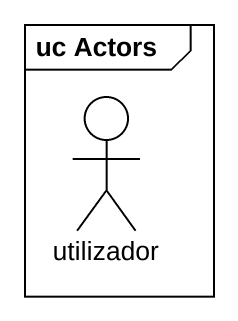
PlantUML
@startuml
mainframe uc Actors
actor utilizador
@enduml
